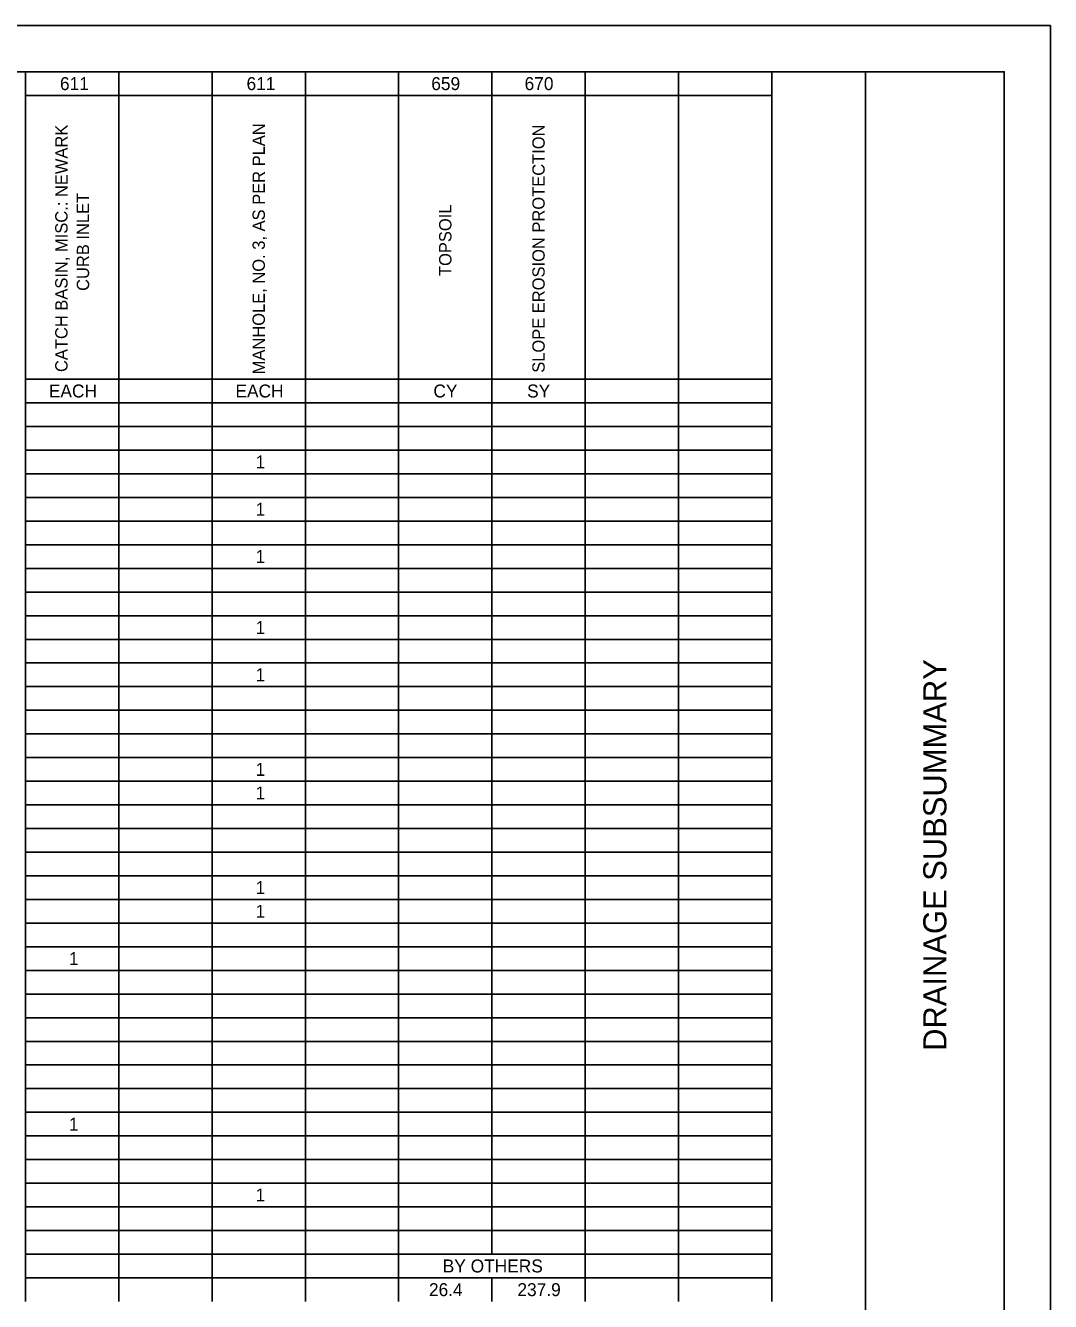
# Model space of a CAD drawing. Extents: x 0 to 34, y 0 to 22.
# Drawn here: x 22.92 to 34, y 8.21 to 22 of the extents above; entities that cross this region are included whole.
import ezdxf

# ---------------------------------------------------------------- set-up
doc = ezdxf.new("R2010")
doc.units = 0
for name, color, linetype in [('Default', 7, 'Continuous'), ('SH_Border', 7, 'Continuous'), ('SH_Cut_Line', 7, 'Continuous'), ('SH_Data', 7, 'Continuous')]:
    doc.layers.add(name, color=color, linetype=linetype)

msp = doc.modelspace()

# ---------------------------------------------------------------- linework, layer by layer
at = {"layer": 'Default'}
for p, q in [((22.92, 21.5), (24.936, 21.5)), ((22.92, 21.5), (22.92, 21.244)), ((23.928, 21.5), (23.928, 21.244)), ((24.936, 21.5), (27.961, 21.5)), ((24.936, 21.5), (24.936, 21.244)), ((25.945, 21.5), (25.945, 21.244)), ((26.953, 21.5), (26.953, 21.244)), ((27.961, 21.5), (29.978, 21.5)), ((27.961, 21.5), (27.961, 21.244)), ((28.97, 21.5), (28.97, 21.244)), ((29.978, 21.5), (30.987, 21.5)), ((29.978, 21.5), (29.978, 21.244)), ((30.987, 21.5), (30.987, 21.244)), ((22.92, 21.244), (24.936, 21.244)), ((22.92, 21.244), (22.92, 20.989)), ((23.928, 21.244), (23.928, 20.989)), ((24.936, 21.244), (27.961, 21.244)), ((24.936, 21.244), (24.936, 20.989)), ((25.945, 21.244), (25.945, 20.989)), ((26.953, 21.244), (26.953, 20.989)), ((27.961, 21.244), (29.978, 21.244)), ((27.961, 21.244), (27.961, 20.989)), ((28.97, 21.244), (28.97, 20.989)), ((29.978, 21.244), (30.987, 21.244)), ((29.978, 21.244), (29.978, 20.989)), ((30.987, 21.244), (30.987, 20.989)), ((22.92, 20.989), (22.92, 20.733)), ((23.928, 20.989), (23.928, 20.733)), ((24.936, 20.989), (24.936, 20.733)), ((25.945, 20.989), (25.945, 20.733)), ((26.953, 20.989), (26.953, 20.733)), ((27.961, 20.989), (27.961, 20.733)), ((28.97, 20.989), (28.97, 20.733)), ((29.978, 20.989), (29.978, 20.733)), ((30.987, 20.989), (30.987, 20.733)), ((22.92, 20.733), (22.92, 20.477)), ((23.928, 20.733), (23.928, 20.477)), ((24.936, 20.733), (24.936, 20.477)), ((25.945, 20.733), (25.945, 20.477)), ((26.953, 20.733), (26.953, 20.477)), ((27.961, 20.733), (27.961, 20.477)), ((28.97, 20.733), (28.97, 20.477)), ((29.978, 20.733), (29.978, 20.477)), ((30.987, 20.733), (30.987, 20.477)), ((22.92, 20.477), (22.92, 20.222)), ((23.928, 20.477), (23.928, 20.222)), ((24.936, 20.477), (24.936, 20.222)), ((25.945, 20.477), (25.945, 20.222)), ((26.953, 20.477), (26.953, 20.222)), ((27.961, 20.477), (27.961, 20.222)), ((28.97, 20.477), (28.97, 20.222)), ((29.978, 20.477), (29.978, 20.222)), ((30.987, 20.477), (30.987, 20.222)), ((22.92, 20.222), (22.92, 19.966)), ((23.928, 20.222), (23.928, 19.966)), ((24.936, 20.222), (24.936, 19.966)), ((25.945, 20.222), (25.945, 19.966)), ((26.953, 20.222), (26.953, 19.966)), ((27.961, 20.222), (27.961, 19.966)), ((28.97, 20.222), (28.97, 19.966)), ((29.978, 20.222), (29.978, 19.966)), ((30.987, 20.222), (30.987, 19.966)), ((22.92, 19.966), (22.92, 19.71)), ((23.928, 19.966), (23.928, 19.71)), ((24.936, 19.966), (24.936, 19.71)), ((25.945, 19.966), (25.945, 19.71)), ((26.953, 19.966), (26.953, 19.71)), ((27.961, 19.966), (27.961, 19.71)), ((28.97, 19.966), (28.97, 19.71)), ((29.978, 19.966), (29.978, 19.71)), ((30.987, 19.966), (30.987, 19.71)), ((22.92, 19.71), (22.92, 19.199)), ((23.928, 19.71), (23.928, 19.199)), ((24.936, 19.71), (24.936, 19.199)), ((25.945, 19.71), (25.945, 19.199)), ((26.953, 19.71), (26.953, 19.199)), ((27.961, 19.71), (27.961, 19.199)), ((28.97, 19.71), (28.97, 19.199)), ((29.978, 19.71), (29.978, 19.199)), ((30.987, 19.71), (30.987, 19.199)), ((22.92, 19.199), (22.92, 18.432)), ((23.928, 19.199), (23.928, 18.432)), ((24.936, 19.199), (24.936, 18.432)), ((25.945, 19.199), (25.945, 18.432)), ((26.953, 19.199), (26.953, 18.432)), ((27.961, 19.199), (27.961, 18.432)), ((28.97, 19.199), (28.97, 18.432)), ((29.978, 19.199), (29.978, 18.432)), ((30.987, 19.199), (30.987, 18.432)), ((22.92, 18.432), (22.92, 18.177)), ((23.928, 18.432), (23.928, 18.177)), ((24.936, 18.432), (24.936, 18.177)), ((25.945, 18.432), (25.945, 18.177)), ((26.953, 18.432), (26.953, 18.177)), ((27.961, 18.432), (27.961, 18.177)), ((28.97, 18.432), (28.97, 18.177)), ((29.978, 18.432), (29.978, 18.177)), ((30.987, 18.432), (30.987, 18.177)), ((22.92, 18.177), (24.936, 18.177)), ((22.92, 18.177), (22.92, 17.665)), ((23.928, 18.177), (23.928, 17.665)), ((24.936, 18.177), (27.961, 18.177)), ((24.936, 18.177), (24.936, 17.665)), ((25.945, 18.177), (25.945, 17.665)), ((26.953, 18.177), (26.953, 17.665)), ((27.961, 18.177), (29.978, 18.177)), ((27.961, 18.177), (27.961, 17.665)), ((28.97, 18.177), (28.97, 17.665)), ((29.978, 18.177), (30.987, 18.177)), ((29.978, 18.177), (29.978, 17.665)), ((30.987, 18.177), (30.987, 17.665)), ((22.92, 17.921), (24.936, 17.921)), ((24.936, 17.921), (27.961, 17.921)), ((27.961, 17.921), (29.978, 17.921)), ((29.978, 17.921), (30.987, 17.921)), ((22.92, 17.665), (24.936, 17.665)), ((22.92, 17.665), (22.92, 17.41)), ((23.928, 17.665), (23.928, 17.41)), ((24.936, 17.665), (27.961, 17.665)), ((24.936, 17.665), (24.936, 17.41)), ((25.945, 17.665), (25.945, 17.41)), ((26.953, 17.665), (26.953, 17.41)), ((27.961, 17.665), (29.978, 17.665)), ((27.961, 17.665), (27.961, 17.41)), ((28.97, 17.665), (28.97, 17.41)), ((29.978, 17.665), (30.987, 17.665)), ((29.978, 17.665), (29.978, 17.41)), ((30.987, 17.665), (30.987, 17.41)), ((22.92, 17.41), (24.936, 17.41)), ((22.92, 17.41), (22.92, 16.387)), ((23.928, 17.41), (23.928, 16.387)), ((24.936, 17.41), (27.961, 17.41)), ((24.936, 17.41), (24.936, 16.387)), ((25.945, 17.41), (25.945, 16.387)), ((26.953, 17.41), (26.953, 16.387)), ((27.961, 17.41), (29.978, 17.41)), ((27.961, 17.41), (27.961, 16.387)), ((28.97, 17.41), (28.97, 16.387)), ((29.978, 17.41), (30.987, 17.41)), ((29.978, 17.41), (29.978, 16.387)), ((30.987, 17.41), (30.987, 16.387)), ((22.92, 17.154), (24.936, 17.154)), ((24.936, 17.154), (27.961, 17.154)), ((27.961, 17.154), (29.978, 17.154)), ((29.978, 17.154), (30.987, 17.154)), ((22.92, 16.898), (24.936, 16.898)), ((24.936, 16.898), (27.961, 16.898)), ((27.961, 16.898), (29.978, 16.898)), ((29.978, 16.898), (30.987, 16.898)), ((22.92, 16.643), (24.936, 16.643)), ((24.936, 16.643), (27.961, 16.643)), ((27.961, 16.643), (29.978, 16.643)), ((29.978, 16.643), (30.987, 16.643)), ((22.92, 16.387), (24.936, 16.387)), ((22.92, 16.387), (22.92, 16.131)), ((23.928, 16.387), (23.928, 16.131)), ((24.936, 16.387), (27.961, 16.387)), ((24.936, 16.387), (24.936, 16.131)), ((25.945, 16.387), (25.945, 16.131)), ((26.953, 16.387), (26.953, 16.131)), ((27.961, 16.387), (29.978, 16.387)), ((27.961, 16.387), (27.961, 16.131)), ((28.97, 16.387), (28.97, 16.131)), ((29.978, 16.387), (30.987, 16.387)), ((29.978, 16.387), (29.978, 16.131)), ((30.987, 16.387), (30.987, 16.131)), ((22.92, 16.131), (24.936, 16.131)), ((22.92, 16.131), (22.92, 15.62)), ((23.928, 16.131), (23.928, 15.62)), ((24.936, 16.131), (27.961, 16.131)), ((24.936, 16.131), (24.936, 15.62)), ((25.945, 16.131), (25.945, 15.62)), ((26.953, 16.131), (26.953, 15.62)), ((27.961, 16.131), (29.978, 16.131)), ((27.961, 16.131), (27.961, 15.62)), ((28.97, 16.131), (28.97, 15.62)), ((29.978, 16.131), (30.987, 16.131)), ((29.978, 16.131), (29.978, 15.62)), ((30.987, 16.131), (30.987, 15.62)), ((22.92, 15.876), (24.936, 15.876)), ((24.936, 15.876), (27.961, 15.876)), ((27.961, 15.876), (29.978, 15.876)), ((29.978, 15.876), (30.987, 15.876)), ((22.92, 15.62), (24.936, 15.62)), ((22.92, 15.62), (22.92, 15.109)), ((23.928, 15.62), (23.928, 15.109)), ((24.936, 15.62), (27.961, 15.62)), ((24.936, 15.62), (24.936, 15.109)), ((25.945, 15.62), (25.945, 15.109)), ((26.953, 15.62), (26.953, 15.109)), ((27.961, 15.62), (29.978, 15.62)), ((27.961, 15.62), (27.961, 15.109)), ((28.97, 15.62), (28.97, 15.109)), ((29.978, 15.62), (30.987, 15.62)), ((29.978, 15.62), (29.978, 15.109)), ((30.987, 15.62), (30.987, 15.109)), ((22.92, 15.364), (24.936, 15.364)), ((24.936, 15.364), (27.961, 15.364)), ((27.961, 15.364), (29.978, 15.364)), ((29.978, 15.364), (30.987, 15.364)), ((22.92, 15.109), (24.936, 15.109)), ((22.92, 15.109), (22.92, 14.853)), ((23.928, 15.109), (23.928, 14.853)), ((24.936, 15.109), (27.961, 15.109)), ((24.936, 15.109), (24.936, 14.853)), ((25.945, 15.109), (25.945, 14.853)), ((26.953, 15.109), (26.953, 14.853)), ((27.961, 15.109), (29.978, 15.109)), ((27.961, 15.109), (27.961, 14.853)), ((28.97, 15.109), (28.97, 14.853)), ((29.978, 15.109), (30.987, 15.109)), ((29.978, 15.109), (29.978, 14.853)), ((30.987, 15.109), (30.987, 14.853)), ((22.92, 14.853), (24.936, 14.853)), ((22.92, 14.853), (22.92, 14.342)), ((23.928, 14.853), (23.928, 14.342)), ((24.936, 14.853), (27.961, 14.853)), ((24.936, 14.853), (24.936, 14.342)), ((25.945, 14.853), (25.945, 14.342)), ((26.953, 14.853), (26.953, 14.342)), ((27.961, 14.853), (29.978, 14.853)), ((27.961, 14.853), (27.961, 14.342)), ((28.97, 14.853), (28.97, 14.342)), ((29.978, 14.853), (30.987, 14.853)), ((29.978, 14.853), (29.978, 14.342)), ((30.987, 14.853), (30.987, 14.342)), ((22.92, 14.597), (24.936, 14.597)), ((24.936, 14.597), (27.961, 14.597)), ((27.961, 14.597), (29.978, 14.597)), ((29.978, 14.597), (30.987, 14.597)), ((22.92, 14.342), (24.936, 14.342)), ((22.92, 14.342), (22.92, 14.086)), ((23.928, 14.342), (23.928, 14.086)), ((24.936, 14.342), (27.961, 14.342)), ((24.936, 14.342), (24.936, 14.086)), ((25.945, 14.342), (25.945, 14.086)), ((26.953, 14.342), (26.953, 14.086)), ((27.961, 14.342), (29.978, 14.342)), ((27.961, 14.342), (27.961, 14.086)), ((28.97, 14.342), (28.97, 14.086)), ((29.978, 14.342), (30.987, 14.342)), ((29.978, 14.342), (29.978, 14.086)), ((30.987, 14.342), (30.987, 14.086)), ((22.92, 14.086), (24.936, 14.086)), ((22.92, 14.086), (22.92, 13.319)), ((23.928, 14.086), (23.928, 13.319)), ((24.936, 14.086), (27.961, 14.086)), ((24.936, 14.086), (24.936, 13.319)), ((25.945, 14.086), (25.945, 13.319)), ((26.953, 14.086), (26.953, 13.319)), ((27.961, 14.086), (29.978, 14.086)), ((27.961, 14.086), (27.961, 13.319)), ((28.97, 14.086), (28.97, 13.319)), ((29.978, 14.086), (30.987, 14.086)), ((29.978, 14.086), (29.978, 13.319)), ((30.987, 14.086), (30.987, 13.319)), ((22.92, 13.83), (24.936, 13.83)), ((24.936, 13.83), (27.961, 13.83)), ((27.961, 13.83), (29.978, 13.83)), ((29.978, 13.83), (30.987, 13.83)), ((22.92, 13.575), (24.936, 13.575)), ((24.936, 13.575), (27.961, 13.575)), ((27.961, 13.575), (29.978, 13.575)), ((29.978, 13.575), (30.987, 13.575)), ((22.92, 13.319), (24.936, 13.319)), ((22.92, 13.319), (22.92, 12.808)), ((23.928, 13.319), (23.928, 12.808)), ((24.936, 13.319), (27.961, 13.319)), ((24.936, 13.319), (24.936, 12.808)), ((25.945, 13.319), (25.945, 12.808)), ((26.953, 13.319), (26.953, 12.808)), ((27.961, 13.319), (29.978, 13.319)), ((27.961, 13.319), (27.961, 12.808)), ((28.97, 13.319), (28.97, 12.808)), ((29.978, 13.319), (30.987, 13.319)), ((29.978, 13.319), (29.978, 12.808)), ((30.987, 13.319), (30.987, 12.808)), ((22.92, 13.063), (24.936, 13.063)), ((24.936, 13.063), (27.961, 13.063)), ((27.961, 13.063), (29.978, 13.063)), ((29.978, 13.063), (30.987, 13.063)), ((22.92, 12.808), (24.936, 12.808)), ((22.92, 12.808), (22.92, 12.041)), ((23.928, 12.808), (23.928, 12.041)), ((24.936, 12.808), (27.961, 12.808)), ((24.936, 12.808), (24.936, 12.041)), ((25.945, 12.808), (25.945, 12.041)), ((26.953, 12.808), (26.953, 12.041)), ((27.961, 12.808), (29.978, 12.808)), ((27.961, 12.808), (27.961, 12.041)), ((28.97, 12.808), (28.97, 12.041)), ((29.978, 12.808), (30.987, 12.808)), ((29.978, 12.808), (29.978, 12.041)), ((30.987, 12.808), (30.987, 12.041)), ((22.92, 12.552), (24.936, 12.552)), ((24.936, 12.552), (27.961, 12.552)), ((27.961, 12.552), (29.978, 12.552)), ((29.978, 12.552), (30.987, 12.552)), ((22.92, 12.297), (24.936, 12.297)), ((24.936, 12.297), (27.961, 12.297)), ((27.961, 12.297), (29.978, 12.297)), ((29.978, 12.297), (30.987, 12.297)), ((22.92, 12.041), (24.936, 12.041)), ((22.92, 12.041), (22.92, 11.53)), ((23.928, 12.041), (23.928, 11.53)), ((24.936, 12.041), (27.961, 12.041)), ((24.936, 12.041), (24.936, 11.53)), ((25.945, 12.041), (25.945, 11.53)), ((26.953, 12.041), (26.953, 11.53)), ((27.961, 12.041), (29.978, 12.041)), ((27.961, 12.041), (27.961, 11.53)), ((28.97, 12.041), (28.97, 11.53)), ((29.978, 12.041), (30.987, 12.041)), ((29.978, 12.041), (29.978, 11.53)), ((30.987, 12.041), (30.987, 11.53)), ((22.92, 11.785), (24.936, 11.785)), ((24.936, 11.785), (27.961, 11.785)), ((27.961, 11.785), (29.978, 11.785)), ((29.978, 11.785), (30.987, 11.785)), ((22.92, 11.53), (24.936, 11.53)), ((22.92, 11.53), (22.92, 10.763)), ((23.928, 11.53), (23.928, 10.763)), ((24.936, 11.53), (27.961, 11.53)), ((24.936, 11.53), (24.936, 10.763)), ((25.945, 11.53), (25.945, 10.763)), ((26.953, 11.53), (26.953, 10.763)), ((27.961, 11.53), (29.978, 11.53)), ((27.961, 11.53), (27.961, 10.763)), ((28.97, 11.53), (28.97, 10.763)), ((29.978, 11.53), (30.987, 11.53)), ((29.978, 11.53), (29.978, 10.763)), ((30.987, 11.53), (30.987, 10.763)), ((22.92, 11.274), (24.936, 11.274)), ((24.936, 11.274), (27.961, 11.274)), ((27.961, 11.274), (29.978, 11.274)), ((29.978, 11.274), (30.987, 11.274)), ((22.92, 11.018), (24.936, 11.018)), ((24.936, 11.018), (27.961, 11.018)), ((27.961, 11.018), (29.978, 11.018)), ((29.978, 11.018), (30.987, 11.018)), ((22.92, 10.763), (24.936, 10.763)), ((22.92, 10.763), (22.92, 10.251)), ((23.928, 10.763), (23.928, 10.251)), ((24.936, 10.763), (27.961, 10.763)), ((24.936, 10.763), (24.936, 10.251)), ((25.945, 10.763), (25.945, 10.251)), ((26.953, 10.763), (26.953, 10.251)), ((27.961, 10.763), (29.978, 10.763)), ((27.961, 10.763), (27.961, 10.251)), ((28.97, 10.763), (28.97, 10.251)), ((29.978, 10.763), (30.987, 10.763)), ((29.978, 10.763), (29.978, 10.251)), ((30.987, 10.763), (30.987, 10.251)), ((22.92, 10.507), (24.936, 10.507)), ((24.936, 10.507), (27.961, 10.507)), ((27.961, 10.507), (29.978, 10.507)), ((29.978, 10.507), (30.987, 10.507)), ((22.92, 10.251), (24.936, 10.251)), ((22.92, 10.251), (22.92, 9.484)), ((23.928, 10.251), (23.928, 9.484)), ((24.936, 10.251), (27.961, 10.251)), ((24.936, 10.251), (24.936, 9.484)), ((25.945, 10.251), (25.945, 9.484)), ((26.953, 10.251), (26.953, 9.484)), ((27.961, 10.251), (29.978, 10.251)), ((27.961, 10.251), (27.961, 9.484)), ((28.97, 10.251), (28.97, 9.484)), ((29.978, 10.251), (30.987, 10.251)), ((29.978, 10.251), (29.978, 9.484)), ((30.987, 10.251), (30.987, 9.484)), ((22.92, 9.996), (24.936, 9.996)), ((24.936, 9.996), (27.961, 9.996)), ((27.961, 9.996), (29.978, 9.996)), ((29.978, 9.996), (30.987, 9.996)), ((22.92, 9.74), (24.936, 9.74)), ((24.936, 9.74), (27.961, 9.74)), ((27.961, 9.74), (29.978, 9.74)), ((29.978, 9.74), (30.987, 9.74)), ((22.92, 9.484), (24.936, 9.484)), ((22.92, 9.484), (22.92, 8.973)), ((23.928, 9.484), (23.928, 8.973)), ((24.936, 9.484), (27.961, 9.484)), ((24.936, 9.484), (24.936, 8.973)), ((25.945, 9.484), (25.945, 8.973)), ((26.953, 9.484), (26.953, 8.973)), ((27.961, 9.484), (29.978, 9.484)), ((27.961, 9.484), (27.961, 8.973)), ((28.97, 9.484), (28.97, 8.973)), ((29.978, 9.484), (30.987, 9.484)), ((29.978, 9.484), (29.978, 8.973)), ((30.987, 9.484), (30.987, 8.973)), ((22.92, 9.229), (24.936, 9.229)), ((24.936, 9.229), (27.961, 9.229)), ((27.961, 9.229), (29.978, 9.229)), ((29.978, 9.229), (30.987, 9.229)), ((22.92, 8.973), (24.936, 8.973)), ((22.92, 8.973), (22.92, 8.206)), ((23.928, 8.973), (23.928, 8.206)), ((24.936, 8.973), (27.961, 8.973)), ((24.936, 8.973), (24.936, 8.206)), ((25.945, 8.973), (25.945, 8.206)), ((26.953, 8.973), (26.953, 8.206)), ((27.961, 8.973), (29.978, 8.973)), ((27.961, 8.973), (27.961, 8.717)), ((28.97, 8.973), (28.97, 8.206)), ((29.978, 8.973), (30.987, 8.973)), ((29.978, 8.973), (29.978, 8.206)), ((30.987, 8.973), (30.987, 8.206)), ((22.92, 8.717), (24.936, 8.717)), ((24.936, 8.717), (27.961, 8.717)), ((27.961, 8.717), (29.978, 8.717)), ((29.978, 8.717), (30.987, 8.717)), ((22.92, 8.462), (24.936, 8.462)), ((24.936, 8.462), (27.961, 8.462)), ((27.961, 8.462), (29.978, 8.462)), ((27.961, 8.462), (27.961, 8.206)), ((29.978, 8.462), (30.987, 8.462))]:
    msp.add_line(p, q, dxfattribs=at)
at = {"layer": 'SH_Border'}
msp.add_line((32, 0.5), (32, 21.5), dxfattribs=at)
msp.add_lwpolyline([(1.5, 21.5), (33.5, 21.5), (33.5, 0.5), (1.5, 0.5)], close=True, dxfattribs=at)
at = {"layer": 'SH_Cut_Line'}
msp.add_lwpolyline([(0, 0), (34, 0), (34, 22), (0, 22)], close=True, dxfattribs=at)

# ---------------------------------------------------------------- texts
at = {"layer": 'Default'}
for s, p in [('611', (23.292, 21.302)), ('611', (25.309, 21.302)), ('659', (27.306, 21.302)), ('670', (28.315, 21.302)), ('EACH', (23.172, 17.979)), ('EACH', (25.189, 17.979)), ('CY', (27.329, 17.979)), ('SY', (28.342, 17.979)), ('1', (25.406, 17.212)), ('1', (25.406, 16.7)), ('1', (25.406, 16.189)), ('1', (25.406, 15.422)), ('1', (25.406, 14.911)), ('1', (25.406, 13.888)), ('1', (25.406, 13.633)), ('1', (25.406, 12.61)), ('1', (25.406, 12.354)), ('1', (23.389, 11.843)), ('1', (23.389, 10.053)), ('1', (25.406, 9.287)), ('BY OTHERS', (27.43, 8.52)), ('26.4', (27.281, 8.264)), ('237.9', (28.237, 8.264))]:
    msp.add_text(s, height=0.14, dxfattribs=at).set_placement(p)
for s, height, p in [('CATCH BASIN, MISC.: NEWARK ', 0.13329, (23.374, 18.254)), ('MANHOLE, NO. 3, AS PER PLAN', 0.13329, (25.507, 18.229)), ('SLOPE EROSION PROTECTION', 0.13329, (28.532, 18.246)), ('CURB INLET', 0.1333, (23.607, 19.131)), ('TOPSOIL', 0.1333, (27.524, 19.292))]:
    msp.add_text(s, height=height, rotation=90, dxfattribs=at).set_placement(p)
at = {"layer": 'SH_Data'}
msp.add_text('DRAINAGE SUBSUMMARY', height=0.25, rotation=90, dxfattribs=at).set_placement((32.875, 10.915))

doc.saveas('drawing.dxf')
